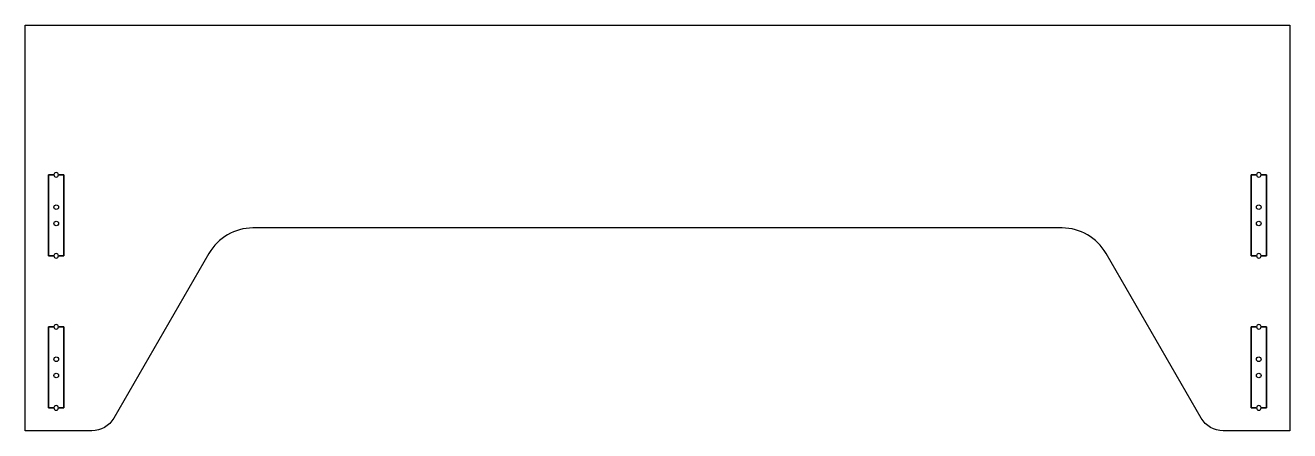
# Model space of a CAD drawing. Header units: millimetres. Extents: x -23 to 1223, y 0 to 400.
import ezdxf

# ---------------------------------------------------------------- set-up
doc = ezdxf.new("R2010")
doc.units = ezdxf.units.MM
doc.layers.get('0').update_dxf_attribs({"linetype": 'CONTINUOUS'})

msp = doc.modelspace()

# ---------------------------------------------------------------- linework, layer by layer
for points in [[(64.2, 12.5, -0.267949), (42.6, 0), (-23, 0), (-23, 400), (1223, 400), (1223, 0), (1157.4, 0, -0.267949), (1135.8, 12.5), (1042, 175, 0.267949), (998.7, 200), (201.3, 200, 0.267949), (158, 175)], [(0, 172.5), (5.2, 172.5, 1), (9.7, 172.5), (15, 172.5), (15, 252.5), (9.7, 252.5, 1), (5.2, 252.5), (0, 252.5)], [(5.2, 172.5), (0, 172.5), (0, 252.5), (5.2, 252.5, 1), (9.7, 252.5), (15, 252.5), (15, 172.5), (9.7, 172.5, 1)], [(1200, 252.5), (1194.8, 252.5, 1), (1190.3, 252.5), (1185, 252.5), (1185, 172.5), (1190.3, 172.5, 1), (1194.8, 172.5), (1200, 172.5)], [(1194.8, 252.5), (1200, 252.5), (1200, 172.5), (1194.8, 172.5, 1), (1190.3, 172.5), (1185, 172.5), (1185, 252.5), (1190.3, 252.5, 1)], [(0, 22.5), (5.2, 22.5, 1), (9.7, 22.5), (15, 22.5), (15, 102.5), (9.7, 102.5, 1), (5.2, 102.5), (0, 102.5)], [(0, 22.5), (0, 102.5), (5.2, 102.5, 1), (9.7, 102.5), (15, 102.5), (15, 22.5), (9.7, 22.5, 1), (5.2, 22.5)], [(1185, 22.5), (1190.3, 22.5, 1), (1194.8, 22.5), (1200, 22.5), (1200, 102.5), (1194.8, 102.5, 1), (1190.3, 102.5), (1185, 102.5)], [(1185, 22.5), (1185, 102.5), (1190.3, 102.5, 1), (1194.8, 102.5), (1200, 102.5), (1200, 22.5), (1194.8, 22.5, 1), (1190.3, 22.5)]]:
    msp.add_lwpolyline(points, format="xyb", close=True)
for centre in [(7.5, 220.5), (1192.5, 220.5), (7.5, 204.5), (1192.5, 204.5), (7.5, 70.5), (1192.5, 70.5), (7.5, 54.5), (1192.5, 54.5)]:
    msp.add_circle(centre, 2.25)

doc.saveas('drawing.dxf')
